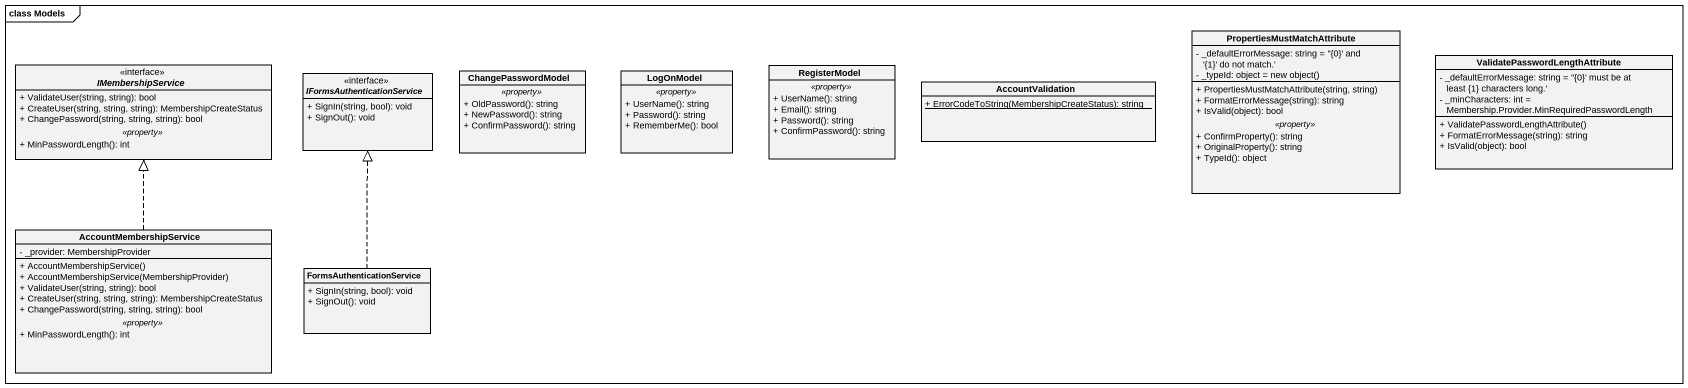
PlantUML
@startuml
mainframe class Models
hide circle
hide empty members
skinparam classAttributeIconSize 0
interface IMembershipService <<interface>> {
  + ValidateUser(string, string): bool
  + CreateUser(string, string, string): MembershipCreateStatus
  + ChangePassword(string, string, string): bool
  .. <<property>> ..
  + MinPasswordLength(): int
}
class RegisterModel {
  .. <<property>> ..
  + UserName(): string
  + Email(): string
  + Password(): string
  + ConfirmPassword(): string
}
class PropertiesMustMatchAttribute {
  - _defaultErrorMessage: string = ''{0}' and '{1}' do not match.'
  {field} - _typeId: object = new object()
  --
  + PropertiesMustMatchAttribute(string, string)
  + FormatErrorMessage(string): string
  + IsValid(object): bool
  .. <<property>> ..
  + ConfirmProperty(): string
  + OriginalProperty(): string
  + TypeId(): object
}
class "ValidatePasswordLengthAttribute" as ValidatePasswordLengthAttrib {
  - _defaultErrorMessage: string = ''{0}' must be at least {1} characters long.'
  - _minCharacters: int = Membership.Provider.MinRequiredPasswordLength
  + ValidatePasswordLengthAttribute()
  + FormatErrorMessage(string): string
  + IsValid(object): bool
}
interface IFormsAuthenticationService <<interface>> {
  + SignIn(string, bool): void
  + SignOut(): void
}
class ChangePasswordModel {
  .. <<property>> ..
  + OldPassword(): string
  + NewPassword(): string
  + ConfirmPassword(): string
}
class LogOnModel {
  .. <<property>> ..
  + UserName(): string
  + Password(): string
  + RememberMe(): bool
}
class AccountValidation {
  {static} + ErrorCodeToString(MembershipCreateStatus): string
}
class AccountMembershipService {
  - _provider: MembershipProvider
  --
  + AccountMembershipService()
  + AccountMembershipService(MembershipProvider)
  + ValidateUser(string, string): bool
  + CreateUser(string, string, string): MembershipCreateStatus
  + ChangePassword(string, string, string): bool
  .. <<property>> ..
  + MinPasswordLength(): int
}
class FormsAuthenticationService {
  + SignIn(string, bool): void
  + SignOut(): void
}
AccountMembershipService .up.|> IMembershipService
FormsAuthenticationService .up.|> IFormsAuthenticationService
@enduml
